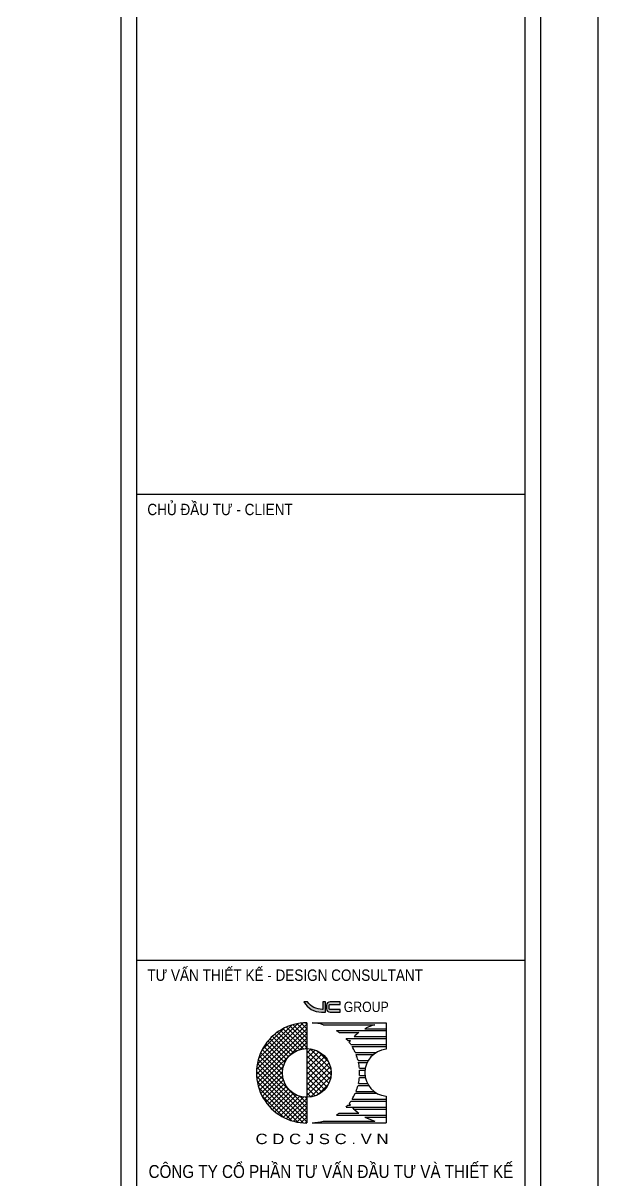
# Model space of a CAD drawing. Extents: x 195594 to 457145, y -254194 to -165094.
# Drawn here: x 440509 to 457145, y -217193 to -183696 of the extents above; entities that cross this region are included whole.
import ezdxf
from ezdxf.enums import TextEntityAlignment as Align

# ---------------------------------------------------------------- set-up
doc = ezdxf.new("R2010")
doc.units = 0
doc.header["$LTSCALE"] = 0.5
doc.header["$MEASUREMENT"] = 0
doc.layers.get('Defpoints').update_dxf_attribs({"linetype": 'CONTINUOUS'})
for name, color, linetype in [('CDC -TEXT KHUNG', 7, 'CONTINUOUS'), ('CDC-KHUNGTEN', 7, 'CONTINUOUS'), ('CDC.10.HATCH', 9, 'CONTINUOUS')]:
    doc.layers.add(name, color=color, linetype=linetype)
doc.layers.add('Hatch1', color=250, linetype='CONTINUOUS', lineweight=5)
doc.layers.add('Tpl_Bound', color=1, linetype='CONTINUOUS', plot=False)
doc.styles.add('KT CDC', font='arial.ttf', dxfattribs={"width": 0.85, "height": 200})

# ---------------------------------------------------------------- blocks, each defined once
blk = doc.blocks.new('LOGOmoi')
at = {"layer": 'CDC -TEXT KHUNG'}
h = blk.add_hatch(color=1, dxfattribs=at)
h.paths.add_polyline_path([(1.458, 5.453), (1.257, 5.453), (1.257, 4.876), (1.208, 4.876, -0.237912), (0.058, 5.453), (-0.203, 5.453, 0.272847), (1.139, 4.665), (1.458, 4.665)])
h.paths.add_polyline_path([(2.588, 5.453), (1.796, 5.453, 0.414214), (1.539, 5.196), (1.539, 4.922, 0.414214), (1.796, 4.665), (2.588, 4.665), (2.588, 4.866), (1.796, 4.866, -0.414214), (1.739, 4.922), (1.739, 5.196, -0.414214), (1.796, 5.253), (2.588, 5.253)])
h = blk.add_hatch(dxfattribs=at)
h.set_pattern_fill('ANSI37', color=102, scale=2.293939, angle=360, style=0)
h.set_pattern_definition([(45, (-2844.4439, 636.61023), (-0.178426552, 0.178426553), []), (135, (-2844.4439, 636.61023), (-0.178426552, -0.178426553), [])])
edge = h.paths.add_edge_path()
edge.add_arc((0.017, -0.003), 1.874, 90, 270)
edge.add_line((0.017, -1.876), (0.017, -3.844))
edge.add_line((0.017, -3.844), (-0.171, -3.839))
edge.add_line((-0.171, -3.839), (-0.36, -3.826))
edge.add_line((-0.36, -3.826), (-0.547, -3.803))
edge.add_line((-0.547, -3.803), (-0.733, -3.77))
edge.add_line((-0.733, -3.77), (-0.917, -3.729))
edge.add_line((-0.917, -3.729), (-1.099, -3.679))
edge.add_line((-1.099, -3.679), (-1.278, -3.619))
edge.add_line((-1.278, -3.619), (-1.454, -3.551))
edge.add_line((-1.454, -3.551), (-1.626, -3.475))
edge.add_line((-1.626, -3.475), (-1.795, -3.39))
edge.add_line((-1.795, -3.39), (-1.959, -3.297))
edge.add_line((-1.959, -3.297), (-2.119, -3.196))
edge.add_line((-2.119, -3.196), (-2.273, -3.088))
edge.add_line((-2.273, -3.088), (-2.422, -2.972))
edge.add_line((-2.422, -2.972), (-2.564, -2.848))
edge.add_line((-2.564, -2.848), (-2.701, -2.718))
edge.add_line((-2.701, -2.718), (-2.831, -2.582))
edge.add_line((-2.831, -2.582), (-2.954, -2.439))
edge.add_line((-2.954, -2.439), (-3.07, -2.29))
edge.add_line((-3.07, -2.29), (-3.179, -2.136))
edge.add_line((-3.179, -2.136), (-3.28, -1.976))
edge.add_line((-3.28, -1.976), (-3.373, -1.812))
edge.add_line((-3.373, -1.812), (-3.458, -1.644))
edge.add_line((-3.458, -1.644), (-3.534, -1.471))
edge.add_line((-3.534, -1.471), (-3.602, -1.295))
edge.add_line((-3.602, -1.295), (-3.661, -1.116))
edge.add_line((-3.661, -1.116), (-3.712, -0.934))
edge.add_line((-3.712, -0.934), (-3.753, -0.75))
edge.add_line((-3.753, -0.75), (-3.785, -0.564))
edge.add_line((-3.785, -0.564), (-3.808, -0.377))
edge.add_line((-3.808, -0.377), (-3.822, -0.189))
edge.add_line((-3.822, -0.189), (-3.827, 0))
edge.add_line((-3.827, 0), (-3.822, 0.189))
edge.add_line((-3.822, 0.189), (-3.808, 0.377))
edge.add_line((-3.808, 0.377), (-3.785, 0.564))
edge.add_line((-3.785, 0.564), (-3.753, 0.75))
edge.add_line((-3.753, 0.75), (-3.712, 0.934))
edge.add_line((-3.712, 0.934), (-3.661, 1.116))
edge.add_line((-3.661, 1.116), (-3.602, 1.295))
edge.add_line((-3.602, 1.295), (-3.534, 1.471))
edge.add_line((-3.534, 1.471), (-3.458, 1.644))
edge.add_line((-3.458, 1.644), (-3.373, 1.812))
edge.add_line((-3.373, 1.812), (-3.28, 1.976))
edge.add_line((-3.28, 1.976), (-3.179, 2.136))
edge.add_line((-3.179, 2.136), (-3.07, 2.29))
edge.add_line((-3.07, 2.29), (-2.954, 2.439))
edge.add_line((-2.954, 2.439), (-2.831, 2.582))
edge.add_line((-2.831, 2.582), (-2.701, 2.718))
edge.add_line((-2.701, 2.718), (-2.564, 2.848))
edge.add_line((-2.564, 2.848), (-2.422, 2.972))
edge.add_line((-2.422, 2.972), (-2.273, 3.088))
edge.add_line((-2.273, 3.088), (-2.119, 3.196))
edge.add_line((-2.119, 3.196), (-1.959, 3.297))
edge.add_line((-1.959, 3.297), (-1.795, 3.39))
edge.add_line((-1.795, 3.39), (-1.626, 3.475))
edge.add_line((-1.626, 3.475), (-1.454, 3.551))
edge.add_line((-1.454, 3.551), (-1.278, 3.619))
edge.add_line((-1.278, 3.619), (-1.099, 3.679))
edge.add_line((-1.099, 3.679), (-0.917, 3.729))
edge.add_line((-0.917, 3.729), (-0.733, 3.77))
edge.add_line((-0.733, 3.77), (-0.547, 3.803))
edge.add_line((-0.547, 3.803), (-0.36, 3.826))
edge.add_line((-0.36, 3.826), (-0.171, 3.839))
edge.add_line((-0.171, 3.839), (0.017, 3.844))
edge.add_line((0.017, 3.844), (0.017, 1.871))
h = blk.add_hatch(dxfattribs=at)
h.set_pattern_fill('ANSI37', color=1, scale=2.293939, angle=360, style=0)
h.set_pattern_definition([(45, (-486.53502, -144.21504), (-0.20275745, 0.20275745), []), (135, (-486.53502, -144.21504), (-0.20275745, -0.20275745), [])])
h.paths.add_polyline_path([(0.017, 1.871), (0.017, -1.812), (0.017, -1.876, 0.414214), (1.891, -0.003, 0.414214)])
at = {"layer": 'CDC -TEXT KHUNG', "color": 102}
for p, q in [((0.017, 3.844), (0.017, -1.812)), ((0.422, 3.849), (6.095, 3.849)), ((1.279, 3.701), (5.239, 3.701)), ((6.095, 3.849), (6.095, 1.812)), ((2.296, 3.242), (6.095, 3.242)), ((2.511, 3.093), (4.006, 3.093)), ((3.638, 2.782), (6.095, 2.782)), ((4.474, 3.39), (6.095, 3.39)), ((3.027, 2.634), (6.095, 2.634)), ((3.159, 2.485), (3.358, 2.485)), ((3.396, 2.175), (6.095, 2.175)), ((3.493, 2.026), (6.095, 2.026)), ((3.736, 1.567), (5.365, 1.567)), ((3.798, 1.418), (5.152, 1.418)), ((3.948, 0.959), (4.747, 0.959)), ((3.983, 0.81), (4.664, 0.81)), ((4.053, 0.351), (4.509, 0.351)), ((4.064, 0.203), (4.486, 0.203)), ((3.983, -0.81), (4.664, -0.81)), ((4.053, -0.351), (4.509, -0.351)), ((4.064, -0.203), (4.486, -0.203)), ((3.736, -1.567), (5.365, -1.567)), ((3.798, -1.418), (5.152, -1.418)), ((3.948, -0.959), (4.747, -0.959)), ((0.017, -1.812), (0.017, -3.844)), ((3.027, -2.634), (6.095, -2.634)), ((3.159, -2.485), (3.358, -2.485)), ((3.396, -2.175), (6.095, -2.175)), ((3.493, -2.026), (6.095, -2.026)), ((6.095, -1.788), (6.095, -3.844)), ((2.296, -3.242), (6.095, -3.242)), ((2.511, -3.093), (4.006, -3.093)), ((3.638, -2.782), (6.095, -2.782)), ((4.474, -3.39), (6.095, -3.39)), ((0.013, -3.844), (0.017, -3.844)), ((0.422, -3.844), (6.095, -3.844)), ((1.279, -3.696), (5.239, -3.696))]:
    blk.add_line(p, q, dxfattribs=at)
at = {"layer": 'CDC -TEXT KHUNG'}
blk.add_line((3.781, 1.212), (3.781, 1.212), dxfattribs=at)
at = {"layer": 'CDC -TEXT KHUNG', "color": 1}
for points in [[(1.458, 5.453), (1.257, 5.453), (1.257, 4.876), (1.208, 4.876, -0.237912), (0.058, 5.453), (-0.203, 5.453, 0.272847), (1.139, 4.665), (1.458, 4.665)], [(2.588, 5.453), (1.796, 5.453, 0.414214), (1.539, 5.196), (1.539, 4.922, 0.414214), (1.796, 4.665), (2.588, 4.665), (2.588, 4.866), (1.796, 4.866, -0.414214), (1.739, 4.922), (1.739, 5.196, -0.414214), (1.796, 5.253), (2.588, 5.253)]]:
    blk.add_lwpolyline(points, format="xyb", close=True, dxfattribs=at)
at = {"layer": 'CDC -TEXT KHUNG', "color": 102}
blk.add_circle((0.017, -0.003), 1.874, dxfattribs=at)
blk.add_arc((0, 0), 3.849, 89.74488, 270.25512, dxfattribs=at)
at = {"layer": 'CDC -TEXT KHUNG', "color": 112}
blk.add_ellipse((0.22, 0), major_axis=(-2.722, 2.722), ratio=1, start_param=-1.064136, end_param=-0.838054, dxfattribs=at)
at = {"layer": 'CDC -TEXT KHUNG', "color": 102}
for centre, major_axis, start_param, end_param in [((6.298, 0), (2.722, 2.722), 1.064136, 1.278853), ((0.22, 0), (-2.722, 2.722), -1.423028, -1.355019), ((6.298, 0), (-2.722, 2.722), -0.147768, -0.022458), ((0.22, 0), (2.722, 2.722), 6.199614, 6.251308), ((6.298, 0), (-2.722, 2.722), 0.083571, 0.124553), ((0.22, 0), (-2.722, 2.722), 4.527318, 4.587836), ((0.22, 0), (-2.722, 2.722), 4.346177, 4.481253), ((6.275, 0.012), (1.279, 1.279), 0.884906, 3.827483), ((0.22, 0), (-2.722, 2.722), 4.178765, 4.304301), ((0.22, 0), (2.722, 2.722), 5.589142, 5.7099), ((0.22, 0), (2.722, 2.722), 5.445131, 5.550443), ((0.22, 0), (-2.722, 2.722), 3.714878, 3.835636), ((0.22, 0), (2.722, 2.722), 4.943525, 5.078601), ((0.22, 0), (-2.722, 2.722), 3.549681, 3.675216), ((0.22, 0), (-2.722, 2.722), 3.17347, 3.225164), ((0.22, 0), (2.722, 2.722), 4.836942, 4.89746), ((6.298, 0), (-2.722, 2.722), 1.446243, 1.487225), ((6.298, 0), (-2.722, 2.722), 1.538919, 1.718564), ((0.22, 0), (-2.722, 2.722), 2.925816, 2.993825), ((6.298, 0), (2.722, 2.722), 3.433536, 3.648253), ((0.22, 0.005), (2.722, 2.722), 3.979647, 4.205729)]:
    blk.add_ellipse(centre, major_axis=major_axis, ratio=1, start_param=start_param, end_param=end_param, dxfattribs=at)
at = {"layer": 'CDC -TEXT KHUNG', "color": 1, "style": 'KT CDC', "width": 0.85}
blk.add_text('GROUP', height=0.792, dxfattribs=at).set_placement((2.853, 4.674))
at = {"layer": 'CDC -TEXT KHUNG', "color": 102, "style": 'KT CDC', "width": 1.15}
blk.add_text('C D C J S C . V N', height=0.8, dxfattribs=at).set_placement((-3.921, -5.472))
blk = doc.blocks.new('CDTA1')
at = {"layer": 'CDC-KHUNGTEN', "color": 6, "lineweight": 25}
blk.add_line((0, 90), (-75, 90), dxfattribs=at)
at = {"layer": 'CDC-KHUNGTEN', "color": 6, "style": 'KT CDC', "width": 0.85}
blk.add_text('CHỦ ĐẦU TƯ - CLIENT', height=2.2, dxfattribs=at).set_placement((-72.93, 86))
blk = doc.blocks.new('Khung tên chuẩn')
at = {"layer": 'CDC-KHUNGTEN', "color": 6, "lineweight": 25}
blk.add_line((38454, -218809), (30954, -218809), dxfattribs=at)
at = {"layer": 'CDC-KHUNGTEN'}
for points in [[(30654, -246309), (30654, -189709), (-40446, -189709), (-40446, -246309)], [(30954, -246309), (38454, -246309), (38454, -189709), (30954, -189709)]]:
    blk.add_lwpolyline(points, close=True, dxfattribs=at)
at = {"layer": 'CDC.10.HATCH', "color": 8}
blk.add_lwpolyline([(-40746, -246609), (38754, -246609), (38754, -189409), (-40746, -189409)], close=True, dxfattribs=at)
at = {"layer": 'Defpoints', "color": 1}
blk.add_lwpolyline([(-44246, -247709), (-44246, -188309), (39854, -188309), (39854, -247709), (-44246, -247709)], close=True, dxfattribs=at)
at = {"layer": 'CDC-KHUNGTEN'}
for name, p, xscale, yscale, zscale in [('CDTA1', (38454, -218809), 100, 100, 100), ('LOGOmoi', (34234, -220976), 251.3908497502836, 251.3908497502836, 251.3908497502836)]:
    blk.add_blockref(name, p, dxfattribs=dict(at, xscale=xscale, yscale=yscale, zscale=zscale))
at = {"layer": 'CDC -TEXT KHUNG', "style": 'KT CDC', "width": 0.85}
blk.add_text('TƯ VẤN THIẾT KẾ - DESIGN CONSULTANT', height=220, dxfattribs=at).set_placement((33820, -219200), align=Align.CENTER)
at = {"layer": 'CDC-KHUNGTEN', "color": 6, "style": 'KT CDC', "width": 0.84}
blk.add_text('CÔNG TY CỔ PHẦN TƯ VẤN ÐẦU TƯ VÀ THIẾT KẾ', height=250, dxfattribs=at).set_placement((31184, -223005))

msp = doc.modelspace()

# ---------------------------------------------------------------- linework, layer by layer
at = {"layer": 'Tpl_Bound', "color": 1}
msp.add_lwpolyline([(330994.7, -254193.8), (330994.7, -165093.8), (457144.7, -165093.8), (457144.7, -254193.8)], close=True, dxfattribs=at)

# ---------------------------------------------------------------- block references
at = {"layer": 'Hatch1', "xscale": 1.5000000007567, "yscale": 1.5000000007567, "zscale": 1.5000000007567}
msp.add_blockref('Khung tên chuẩn', (397363.5, 117369.1), dxfattribs=at)

doc.saveas('drawing.dxf')
